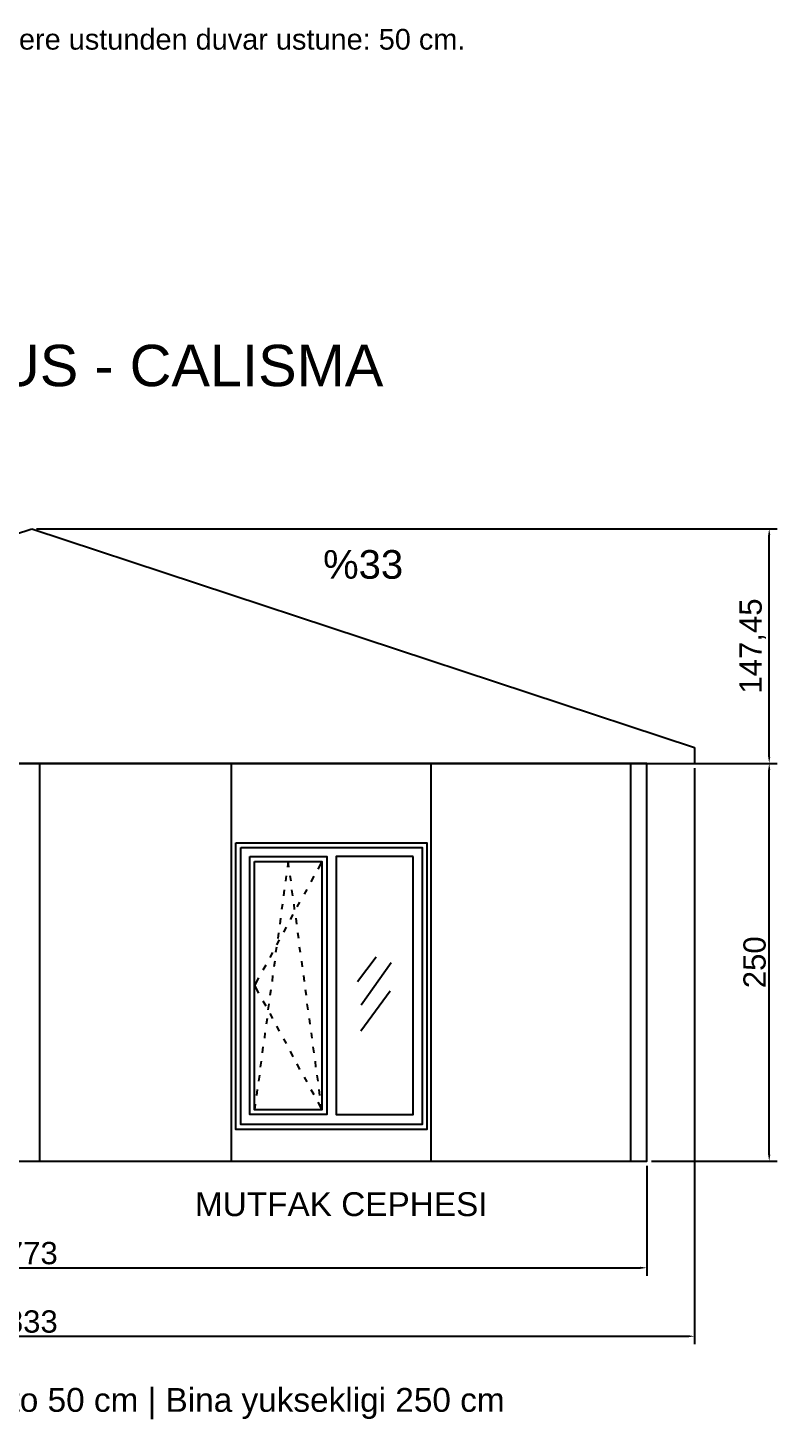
# Model space of a CAD drawing. Header units: centimetres. Extents: x -136 to 1955, y -1012 to 1233.
# Drawn here: x 384 to 855, y -1012 to -138 of the extents above; entities that cross this region are included whole.
import ezdxf
from ezdxf.enums import TextEntityAlignment as Align

# ---------------------------------------------------------------- set-up
doc = ezdxf.new("R2010")
doc.units = ezdxf.units.CM
for name, color, linetype in [('ODA_ADLARI', 7, 'Continuous'), ('ON_CATI', 7, 'Continuous'), ('ON_DERZ', 8, 'Continuous'), ('ON_DOGRAMA', 4, 'Continuous'), ('ON_GORUNUS', 7, 'Continuous'), ('ON_OLCU', 4, 'Continuous'), ('ON_TOPUK', 1, 'Continuous'), ('ON_YAZI', 7, 'Continuous')]:
    doc.layers.add(name, color=color, linetype=linetype)
doc.styles.get("Standard").update_dxf_attribs({"font": 'Arial.ttf'})
doc.dimstyles.new('ISO-25', dxfattribs={"dimtxt": 2.5, "dimasz": 2.5, "dimexe": 1.25, "dimexo": 0.625, "dimtad": 1, "dimtxsty": 'Standard', "dimcen": 2.5, "dimadec": 0, "dimazin": 0, "dimtfac": 1, "dimtmove": 0, "dimatfit": 3, "dimfxl": 1, "dimarcsym": 0})

# ---------------------------------------------------------------- blocks, each defined once
blk = doc.blocks.new('*D150')
at = {"layer": 'Defpoints', "color": 0, "transparency": 16777216}
for p in [(773, -600), (850, -600), (773, -850)]:
    blk.add_point(p, dxfattribs=at)
at = {"layer": 'ON_OLCU', "color": 0, "lineweight": -2, "transparency": 16777216}
for p, q in [((776, -600), (855, -600)), ((850, -846), (850, -604)), ((776, -850), (855, -850))]:
    blk.add_line(p, q, dxfattribs=at)
at = {"layer": 'ON_OLCU', "color": 0, "transparency": 16777216}
for points in [[(849.33, -604), (850.67, -604), (850, -600)], [(849.33, -846), (850.67, -846), (850, -850)]]:
    blk.add_solid(points, dxfattribs=at)
at = {"layer": 'ON_OLCU', "color": 0, "transparency": 16777216, "insert": (840.85, -725), "char_height": 14, "attachment_point": 5, "rotation": 90}
blk.add_mtext('250', dxfattribs=at)
blk = doc.blocks.new('*D151')
at = {"layer": 'Defpoints', "color": 0, "transparency": 16777216}
for p in [(386.5, -452.56), (850, -452.56), (803, -600)]:
    blk.add_point(p, dxfattribs=at)
at = {"layer": 'ON_OLCU', "color": 0, "lineweight": -2, "transparency": 16777216}
for p, q in [((389.5, -452.56), (855, -452.56)), ((850, -596), (850, -456.56)), ((806, -600), (855, -600))]:
    blk.add_line(p, q, dxfattribs=at)
at = {"layer": 'ON_OLCU', "color": 0, "transparency": 16777216}
for points in [[(849.33, -456.56), (850.67, -456.56), (850, -452.56)], [(849.33, -596), (850.67, -596), (850, -600)]]:
    blk.add_solid(points, dxfattribs=at)
at = {"layer": 'ON_OLCU', "color": 0, "transparency": 16777216, "insert": (839.59, -526.28), "char_height": 14, "attachment_point": 5, "rotation": 90}
blk.add_mtext('147,45', dxfattribs=at)
blk = doc.blocks.new('*D152')
at = {"layer": 'Defpoints', "color": 0, "transparency": 16777216}
for p in [(0, -850), (773, -850), (773, -917)]:
    blk.add_point(p, dxfattribs=at)
at = {"layer": 'ON_OLCU', "color": 0, "lineweight": -2, "transparency": 16777216}
for p, q in [((0, -853), (0, -922)), ((773, -853), (773, -922)), ((4, -917), (769, -917))]:
    blk.add_line(p, q, dxfattribs=at)
at = {"layer": 'ON_OLCU', "color": 0, "transparency": 16777216}
for points in [[(4, -916.33), (4, -917.67), (0, -917)], [(769, -916.33), (769, -917.67), (773, -917)]]:
    blk.add_solid(points, dxfattribs=at)
at = {"layer": 'ON_OLCU', "color": 0, "transparency": 16777216, "insert": (386.5, -907.85), "char_height": 14, "attachment_point": 5}
blk.add_mtext('773', dxfattribs=at)
blk = doc.blocks.new('kaynak-on-pencere')
at = {"color": 1, "linetype": 'Continuous', "lineweight": 25, "ltscale": 0.5}
for p, q in [((34.71, 108.53), (33.07, 105.42)), ((20.28, 102.68), (20.1, 100.49)), ((22.29, 100.49), (21.92, 102.68)), ((31.43, 102.5), (30.33, 100.3)), ((19.55, 97.02), (19.18, 94.64)), ((23.02, 94.64), (22.66, 97.02)), ((28.68, 97.2), (27.59, 95.19)), ((18.82, 91.17), (18.45, 88.98)), ((23.75, 88.98), (23.57, 91.17)), ((25.76, 92.08), (24.67, 90.07)), ((18.09, 85.51), (17.72, 83.13)), ((23.02, 86.97), (21.92, 84.96)), ((24.67, 83.13), (24.3, 85.51)), ((17.17, 79.66), (16.99, 77.28)), ((20.28, 81.85), (19.18, 79.84)), ((25.4, 77.28), (25.03, 79.66)), ((16.44, 73.81), (16.08, 71.62)), ((17.54, 76.74), (16.44, 74.73)), ((26.13, 71.62), (25.76, 73.81)), ((14.8, 71.62), (13.7, 69.61)), ((15.71, 68.15), (15.35, 65.77)), ((26.86, 65.77), (26.67, 68.15)), ((12.06, 66.5), (10.96, 64.49)), ((14.8, 62.3), (14.62, 59.93)), ((27.77, 59.93), (27.41, 62.3)), ((14.07, 56.46), (13.7, 54.26)), ((28.5, 54.26), (28.14, 56.46)), ((10.96, 52.07), (12.06, 50.06)), ((13.34, 50.79), (12.97, 48.42)), ((29.23, 48.42), (28.87, 50.79)), ((12.61, 44.95), (12.24, 42.57)), ((13.7, 46.96), (14.8, 44.95)), ((29.96, 42.57), (29.78, 44.95)), ((16.44, 41.84), (17.54, 39.83)), ((11.69, 39.1), (11.51, 36.91)), ((19.18, 36.72), (20.28, 34.71)), ((30.88, 36.91), (30.51, 39.1)), ((10.96, 33.43), (10.6, 31.06)), ((21.92, 31.61), (23.02, 29.42)), ((31.61, 31.06), (31.24, 33.43)), ((10.23, 27.59), (9.87, 25.21)), ((24.67, 26.49), (25.76, 24.3)), ((32.34, 25.21), (32.16, 27.59)), ((9.5, 21.92), (9.14, 19.55)), ((27.59, 21.19), (28.68, 19.18)), ((33.25, 19.55), (32.89, 21.92)), ((8.59, 16.08), (8.4, 13.7)), ((30.33, 16.08), (31.43, 14.07)), ((33.98, 13.7), (33.62, 16.08)), ((7.86, 10.23), (7.49, 7.86))]:
    blk.add_line(p, q, dxfattribs=at)
at = {"color": 7, "linetype": 'Continuous', "lineweight": 25, "ltscale": 0.5}
for p, q in [((56.64, 69.79), (49.15, 59.74)), ((62.67, 67.42), (50.61, 50.24)), ((62.3, 55.91), (50.43, 39.83))]:
    blk.add_line(p, q, dxfattribs=at)
at = {"color": 7, "linetype": 'Continuous', "lineweight": 25}
for points in [[(0, 116.02), (77.1, 116.02), (77.1, 0), (0, 0)], [(2.01, 114.19), (75.27, 114.19), (75.27, 2.01), (2.01, 2.01)], [(5.66, 110.54), (36.72, 110.54), (36.72, 6.03), (5.66, 6.03)], [(7.49, 108.53), (34.71, 108.53), (34.71, 7.86), (7.49, 7.86)], [(71.62, 110.54), (40.56, 110.54), (40.56, 6.03), (71.62, 6.03)]]:
    blk.add_lwpolyline(points, close=True, dxfattribs=at)
at = {"color": 1, "linetype": 'Continuous', "lineweight": 25}
for points in [[(21.38, 106.15), (21.19, 108.53), (20.83, 106.15)], [(9.14, 61.39), (7.49, 58.28), (9.14, 55.18)], [(33.07, 10.96), (34.71, 7.86), (34.35, 10.23)]]:
    blk.add_lwpolyline(points, dxfattribs=at)
blk = doc.blocks.new('*D154')
at = {"layer": 'Defpoints', "color": 0, "transparency": 16777216}
for p in [(-30, -600), (803, -600), (803, -960)]:
    blk.add_point(p, dxfattribs=at)
at = {"layer": 'ON_OLCU', "color": 0, "lineweight": -2, "transparency": 16777216}
for p, q in [((-30, -603), (-30, -965)), ((803, -603), (803, -965)), ((-26, -960), (799, -960))]:
    blk.add_line(p, q, dxfattribs=at)
at = {"layer": 'ON_OLCU', "color": 0, "transparency": 16777216}
for points in [[(-26, -959.33), (-26, -960.67), (-30, -960)], [(799, -959.33), (799, -960.67), (803, -960)]]:
    blk.add_solid(points, dxfattribs=at)
at = {"layer": 'ON_OLCU', "color": 0, "transparency": 16777216, "insert": (386.5, -950.85), "char_height": 14, "attachment_point": 5}
blk.add_mtext('833', dxfattribs=at)

msp = doc.modelspace()

# ---------------------------------------------------------------- linework, layer by layer
at = {"layer": 'ON_CATI'}
for p, q in [((-30, -590), (386.5, -452.555)), ((386.5, -452.555), (803, -590)), ((-30, -600), (803, -600))]:
    msp.add_line(p, q, dxfattribs=at)
at = {"layer": 'ON_DERZ'}
for p, q in [((391.5, -850), (391.5, -600)), ((512, -850), (512, -600)), ((637.5, -850), (637.5, -600)), ((763, -850), (763, -600))]:
    msp.add_line(p, q, dxfattribs=at)
at = {"layer": 'ON_GORUNUS'}
msp.add_lwpolyline([(0, -850), (773, -850), (773, -600), (0, -600)], close=True, dxfattribs=at)
at = {"layer": 'ON_TOPUK'}
msp.add_line((803, -590), (803, -600), dxfattribs=at)

# ---------------------------------------------------------------- block references
at = {"layer": 'ON_DOGRAMA', "xscale": 1.556392892951757, "yscale": 1.551490868087455, "zscale": 1.556392892951757}
msp.add_blockref('kaynak-on-pencere', (514.75, -830), dxfattribs=at)

# ---------------------------------------------------------------- texts
at = {"layer": 'ODA_ADLARI'}
msp.add_text('Pencereler pano ortasinda. Pencere ustunden duvar ustune: 50 cm.', height=13, dxfattribs=at).set_placement((386.5, -145), align=Align.MIDDLE_CENTER)
at = {"layer": 'ON_YAZI'}
for s, height, p in [('ON GORUNUS - CALISMA', 26, (386.5, -350)), ('%33', 18, (594.75, -475)), ('MUTFAK CEPHESI', 15, (581, -877)), ('Pencere ust kotu 200 cm | Lento 50 cm | Bina yuksekligi 250 cm', 15, (386.5, -1000))]:
    msp.add_text(s, height=height, dxfattribs=at).set_placement(p, align=Align.MIDDLE_CENTER)

# ---------------------------------------------------------------- dimensions: what is measured, and where the dimension line sits
at = {"layer": 'ON_OLCU'}
for base, p1, p2, picture, middle in [((850, -452.555), (803, -600), (386.5, -452.555), '*D151', (839.586630286, -526.2775)), ((850, -600), (773, -850), (773, -600), '*D150', (840.852, -725))]:
    dim = msp.add_linear_dim(base=base, p1=p1, p2=p2, angle=90, dimstyle='ISO-25', override={"dimtxt": 14, "dimasz": 4, "dimexe": 5, "dimexo": 3, "dimgap": 2, "dimtix": 1, "dimatfit": 1}, dxfattribs=at)
    dim.commit()
    dim.dimension.update_dxf_attribs({"geometry": picture, "text_midpoint": middle})
for base, p1, p2, picture, middle in [((803, -960), (-30, -600), (803, -600), '*D154', (386.5, -950.847)), ((773, -917), (0, -850), (773, -850), '*D152', (386.5, -907.847))]:
    dim = msp.add_linear_dim(base=base, p1=p1, p2=p2, dimstyle='ISO-25', override={"dimtxt": 14, "dimasz": 4, "dimexe": 5, "dimexo": 3, "dimgap": 2, "dimtix": 1, "dimatfit": 1}, dxfattribs=at)
    dim.commit()
    dim.dimension.update_dxf_attribs({"geometry": picture, "text_midpoint": middle})

doc.saveas('drawing.dxf')
